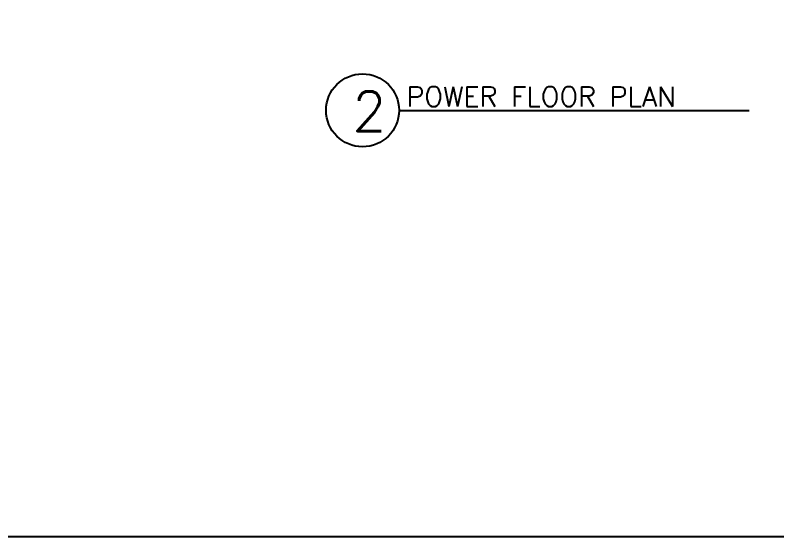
# Model space of a CAD drawing. Header units: millimetres. Extents: x 1591 to 1638, y 1324 to 1492.
# Drawn here: x 1620.3 to 1629.35, y 1467.1 to 1473.29 of the extents above; entities that cross this region are included whole.
import ezdxf

# ---------------------------------------------------------------- set-up
doc = ezdxf.new("R2010")
doc.units = ezdxf.units.MM
doc.linetypes.add('HIDDEN', pattern=[0.375, 0.25, -0.125])
doc.layers.add('Plump', color=7, linetype='Continuous')
doc.layers.add('TEXTS', color=1, linetype='Continuous')
doc.styles.add('TEXTS', font='romans9.shx')

msp = doc.modelspace()

# ---------------------------------------------------------------- linework, layer by layer
at = {"layer": 'Plump'}
msp.add_line((1624.85747, 1472.16225), (1629.01685, 1472.16225), dxfattribs=at)
msp.add_lwpolyline([(1638.42771, 1467.09624), (1605.44565, 1467.09624), (1605.44565, 1491.83279), (1638.42771, 1491.83279)], close=True, dxfattribs=at)
msp.add_circle((1624.42385, 1472.16225), 0.43362, dxfattribs=at)

# ---------------------------------------------------------------- texts
at = {"layer": 'TEXTS', "color": 0, "linetype": 'HIDDEN', "style": 'TEXTS'}
for s, height, p in [('2', 0.47065, (1624.30169, 1471.91629, 2.0107)), ('POWER FLOOR PLAN', 0.2356255, (1624.94576, 1472.20731, 1.00663))]:
    msp.add_text(s, height=height, dxfattribs=at).set_placement(p)

doc.saveas('drawing.dxf')
